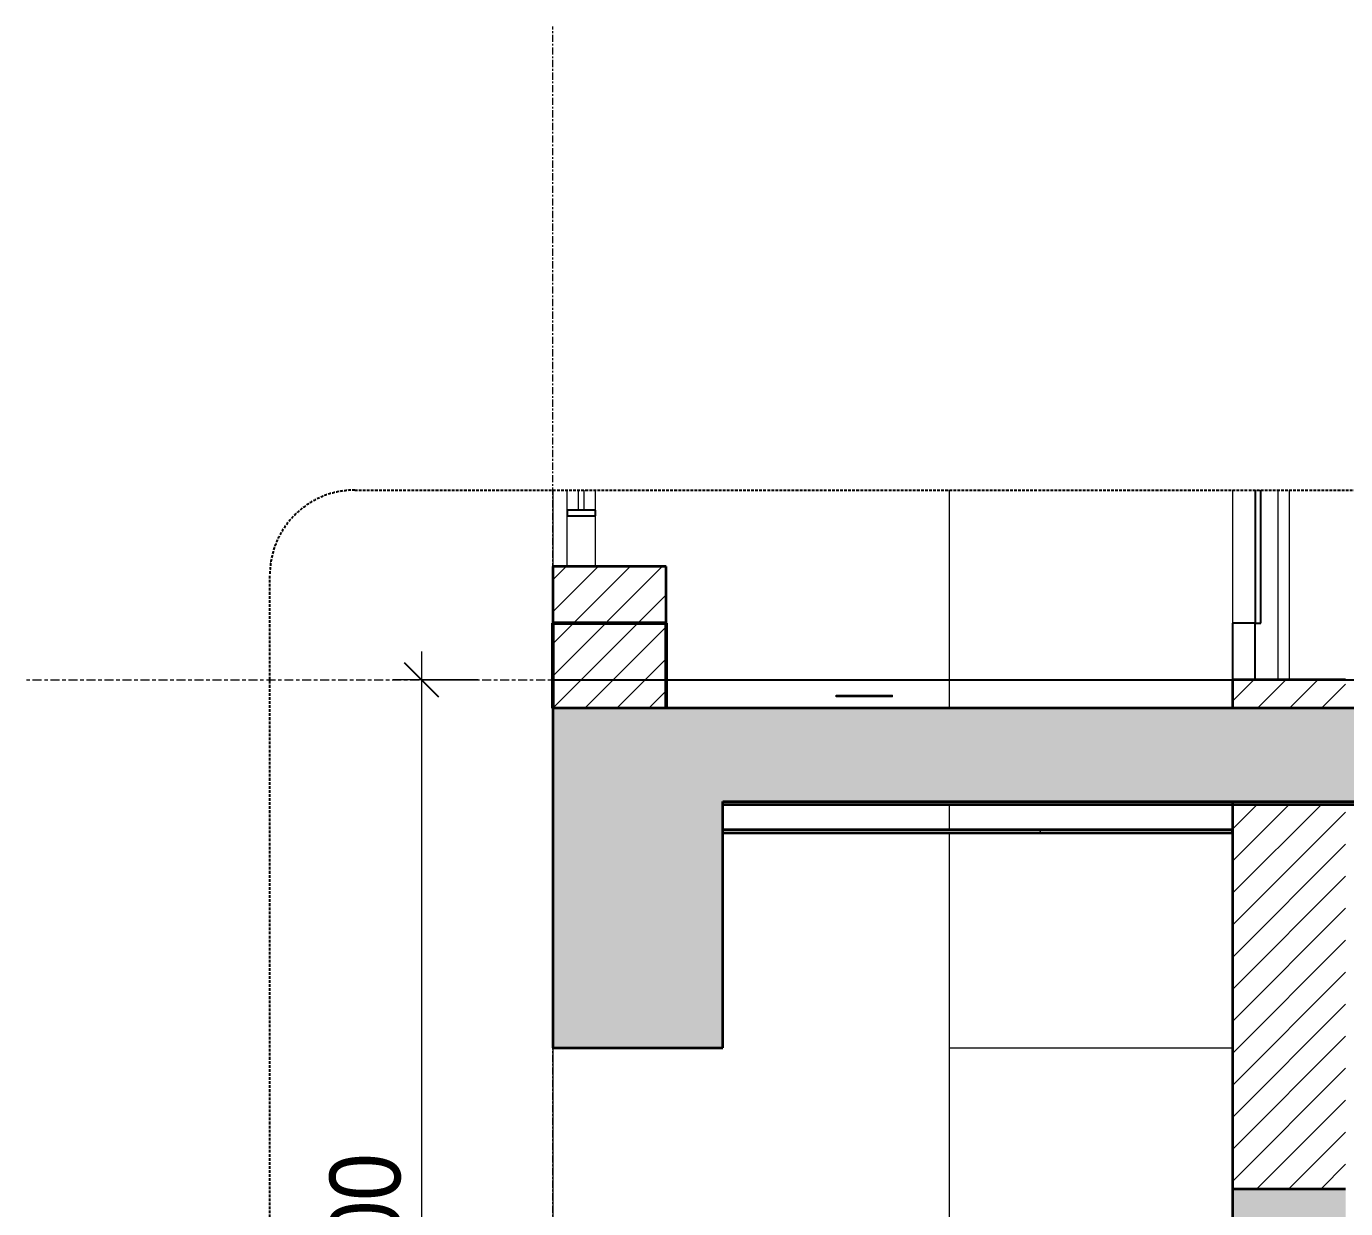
# Model space of a CAD drawing. Header units: millimetres. Extents: x 31499 to 223976, y 3719 to 80291.
# Drawn here: x 46543 to 48873, y 8066 to 10155 of the extents above; entities that cross this region are included whole.
import ezdxf

# ---------------------------------------------------------------- set-up
doc = ezdxf.new("R2010")
doc.units = ezdxf.units.MM
for name, pattern in [('Centre', [31.75, 6.35, -4.7625, 15.875, -4.7625]), ('Grid Line', [22.225, 12.7, -3.175, 3.175, -3.175]), ('Hidden', [7.14375, 4.7625, -2.38125]), ('IMPORT-CENTER _2_', [40.64, 25.4, -5.08, 5.08, -5.08])]:
    doc.linetypes.add(name, pattern=pattern)
for name, color, linetype, lineweight in [('0-4', 130, 'Continuous', 5), ('A-ANNO-DIMS', 211, 'Continuous', 9), ('A-ANNO-DIMS-50', 211, 'Continuous', 9), ('A-CLNG-1', 250, 'Continuous', 35), ('A-CLNG-PATT-1', 7, 'Continuous', 18), ('A-DETL-GENF', 92, 'Continuous', 18), ('A-DETL-GENF-4', 92, 'Hidden', 25), ('A-DETL-GENF-5', 9, 'Continuous', 18), ('A-DETL-MEDM', 33, 'Continuous', 35), ('A-DOOR', 31, 'Continuous', 18), ('A-DOOR-4', 31, 'Continuous', 25), ('A-DOOR-FRAM-1', 31, 'Continuous', 18), ('A-DOOR-GLAZ', 31, 'Continuous', 25), ('A-FLOR-FNSH-1', 250, 'Continuous', 35), ('A-FLOR-HRAL', 11, 'Continuous', 18), ('A-FLOR-HRAL-5', 11, 'Continuous', 25), ('A-FLOR-LEVL-2', 51, 'Centre', 9), ('A-FLOR-PATT-1', 253, 'Continuous', 18), ('A-WALL-5', 250, 'Continuous', 35), ('A-WALL-PATT-2', 111, 'Continuous', 18), ('G-IMPT', 8, 'Continuous', 18), ('G-IMPT-3', 8, 'IMPORT-CENTER _2_', 18), ('M-EQPM', 50, 'Continuous', 18), ('M-EQPM-1', 50, 'Continuous', 25), ('M-EQPM-2', 7, 'Continuous', 18), ('S-BEAM-2', 7, 'Continuous', 18), ('S-BEAM-3', 130, 'Continuous', 50), ('S-COLS-10', 7, 'Continuous', 18), ('S-GRID-1', 1, 'Grid Line', 9)]:
    doc.layers.add(name, color=color, linetype=linetype, lineweight=lineweight)
doc.styles.add('UTM Avo', font='', dxfattribs={"width": 0.9, "height": 125})
doc.styles.get('UTM Avo').set_extended_font_data('UTM Avo')
doc.dimstyles.new('1_Dim_chi_tiet_2_5', dxfattribs={"dimscale": 304.8, "dimtxt": 124.912619, "dimasz": 0.19685, "dimexe": 0.164042, "dimexo": 0.0625, "dimgap": 0.016404, "dimtad": 1, "dimdec": 0, "dimrnd": 5, "dimzin": 0, "dimdsep": 46, "dimtxsty": 'UTM Avo', "dimblk1": 'OBLIQUE', "dimblk2": 'OBLIQUE', "dimsah": 1, "dimcen": 0.09, "dimdle": 0.164042, "dimazin": 0, "dimtfac": 1, "dimtdec": 4, "dimtix": 1, "dimtmove": 0, "dimatfit": 3, "dimfxl": 0.328084, "dimfxlon": 1, "dimtvp": 1, "dimtolj": 1, "dimtzin": 0, "dimarcsym": 2})
pattern_1 = [(50, (37692.33, 15875), (364.368, -31.878), [38.1, -419.1]), (355, (37692.33, 15875), (-70.486, 382.113), [30.48, -335.28]), (100.451, (37722.7, 15872.34), (293.885, 350.233), [32.38, -356.18]), (46.184, (37692.33, 15976.6), (542.158, -84.086), [57.15, -628.65]), (96.636, (37737.5, 15969.6), (474.805, 494.855), [48.57, -534.27]), (351.184, (37692.33, 15976.6), (474.81, 494.85), [45.72, -502.92]), (21, (37743.13, 15951.2), (303.228, -204.53), [38.1, -419.1]), (326, (37743.13, 15951.2), (123.604, 368.376), [30.48, -335.28]), (71.451, (37768.4, 15934.16), (426.834, 163.843), [32.38, -356.18]), (37.5, (37692.33, 15875), (6.1766, 169.1102), [3.353, -327.863, 3.353, -337.007, -336.55]), (37.5, (37692.33, 15875), (6.1766, 169.1102), [-671.576, 3.353, -333.197]), (7.5, (37692.33, 15875), (133.639, 200.3615), [3.353, -190.703, 3.353, -320.243, -128.27]), (7.5, (37692.33, 15875), (133.639, 200.3615), [-517.652, 3.353, -124.917]), (327.5, (37579.05, 15875), (271.1818, -11.4584), [3.353, -123.647, 3.353, -392.887, -525.78]), (327.5, (37579.05, 15875), (271.1818, -11.4584), [-523.24, 3.353, -522.427]), (317.5, (37528.25, 15875), (296.2585, 50.853), [3.353, -161.747, 3.353, -259.791, -373.38]), (317.5, (37528.25, 15875), (296.2585, 50.853), [-428.244, 3.353, -370.027]), (45, (37692.33, 15875), (-125.7236, 125.7236), []), (45, (37692.33, 16065.5), (-125.7236, 125.7236), [])]
pattern_2 = [(45, (51512.36, 15875), (-28.28427, 28.28427), [])]

# ---------------------------------------------------------------- blocks, each defined once
blk = doc.blocks.new('NCV_TKTC_KET CAU_rvt-2-TKCS_CĂN HỘ LOẠI 2A - MẶT CẮT 1')
at = {"layer": 'A-FLOR-PATT-1'}
h = blk.add_hatch(dxfattribs=at)
h.set_pattern_fill('FP_3', color=256, style=0, pattern_type=2)
h.set_pattern_definition(pattern_1)
h.paths.add_polyline_path([(37683.7, 8780), (37952.6, 8780), (37952.6, 8785), (33952.6, 8785), (33952.6, 8780), (37014.5, 8780)])
h.paths.add_polyline_path([(39952.6, 8780), (42052.6, 8780), (42052.6, 8785), (38252.6, 8785), (38252.6, 8780), (38353, 8780)])
h = blk.add_hatch(dxfattribs=at)
h.set_pattern_fill('FP_3', color=256, style=0, pattern_type=2)
h.set_pattern_definition(pattern_1)
h.paths.add_polyline_path([(37683.7, 8780), (37952.6, 8780), (37952.6, 8785), (33952.6, 8785), (33952.6, 8780), (37014.5, 8780)])
h.paths.add_polyline_path([(39952.6, 8780), (42052.6, 8780), (42052.6, 8785), (38252.6, 8785), (38252.6, 8780), (38353, 8780)])
at = {"layer": 'A-FLOR-FNSH-1'}
blk.add_line((33952.6, 8780), (37952.6, 8780), dxfattribs=at)
at = {"layer": 'S-BEAM-2'}
for p, q in [((34352.6, 8780), (34352.6, 8735)), ((34352.6, 8730), (34352.6, 8350)), ((34352.6, 8350), (34852.6, 8350))]:
    blk.add_line(p, q, dxfattribs=at)
at = {"layer": 'S-BEAM-3'}
for p, q in [((33852.6, 9100), (33652.6, 9100)), ((33652.6, 9100), (33652.6, 8950)), ((33852.6, 8950), (33852.6, 9100))]:
    blk.add_line(p, q, dxfattribs=at)
at = {"layer": 'S-COLS-10'}
for p, q in [((33652.6, 9335.2), (33652.6, 9200)), ((34352.6, 9335.2), (34352.6, 8950)), ((34352.6, 8780), (34352.6, 8735)), ((34352.6, 8730), (34352.6, 5550)), ((33652.6, 8350), (33652.6, 5800))]:
    blk.add_line(p, q, dxfattribs=at)
blk = doc.blocks.new('NCV_TKTC_TANG 2_rvt-2-TKCS_CĂN HỘ LOẠI 2A - MẶT CẮT 1')
at = {"layer": 'A-CLNG-PATT-1'}
h = blk.add_hatch(dxfattribs=at)
h.set_pattern_fill('FP_5', color=256, style=0, pattern_type=2)
h.set_pattern_definition([(0, (37692.33, 15875), (406.4, 101.6), [16.764, -288.036, 16.764, -288.036, -1625.6]), (0, (37692.33, 15875), (406.4, 101.6), [-609.6, 16.764, -592.836, 16.764, -288.036, -711.2]), (0, (37692.33, 15875), (406.4, 101.6), [-1524, 16.764, -186.436, 16.764, -491.236]), (120, (37844.73, 15925.8), (-291.1882, 301.1527), [16.764, -288.036, 16.764, -288.036, -1625.6]), (120, (37844.73, 15925.8), (-291.1882, 301.1527), [-609.6, 16.764, -592.836, 16.764, -288.036, -711.2]), (120, (37844.73, 15925.8), (-291.1882, 301.1527), [-1524, 16.764, -186.436, 16.764, -491.236]), (240, (37895.53, 16129), (-115.2118, -402.7527), [16.764, -288.036, 16.764, -288.036, -1625.6]), (240, (37895.53, 16129), (-115.2118, -402.7527), [-609.6, 16.764, -592.836, 16.764, -288.036, -711.2]), (240, (37895.53, 16129), (-115.2118, -402.7527), [-1524, 16.764, -186.436, 16.764, -491.236])])
h.paths.add_polyline_path([(34337.5, 8730), (34852.6, 8730), (34852.6, 8735), (33952.6, 8735), (33952.6, 8730), (34170.2, 8730)])
at = {"layer": 'A-CLNG-1'}
for p, q in [((34852.6, 8735), (33952.6, 8735)), ((33952.6, 8730), (34852.6, 8730)), ((34852.6, 8730), (34852.6, 8735))]:
    blk.add_line(p, q, dxfattribs=at)
blk = doc.blocks.new('THU NUOC - THU NUOC-455054-TKCS_CĂN HỘ LOẠI 2A - MẶT CẮT 1')
at = {"layer": 'M-EQPM-2'}
for p, q in [((34152.564287, 8973.175), (34252.564287, 8973.175)), ((34152.564287, 8970), (34152.564287, 8973.175)), ((34252.564287, 8970), (34252.564287, 8973.175)), ((34252.564287, 8970), (34152.564287, 8970))]:
    blk.add_line(p, q, dxfattribs=at)
blk = doc.blocks.new('NCV_TKTC_TANG 3 - 4_rvt-3-TKCS_CĂN HỘ LOẠI 2A - MẶT CẮT 1')
at = {"layer": 'M-EQPM'}
blk.add_blockref('THU NUOC - THU NUOC-455054-TKCS_CĂN HỘ LOẠI 2A - MẶT CẮT 1', (0, 0), dxfattribs=at)
blk = doc.blocks.new('Railing - 50 x 10mm-V33-TKCS_CĂN HỘ LOẠI 2A - MẶT CẮT 1')
at = {"layer": 'A-FLOR-HRAL'}
for p, q in [((33677.6, 9300), (33677.6, 9335.2)), ((33727.6, 9300), (33727.6, 9335.2)), ((33677.6, 9200), (33677.6, 9290)), ((33727.6, 9200), (33727.6, 9290))]:
    blk.add_line(p, q, dxfattribs=at)
blk = doc.blocks.new('Railing - 10mm-V34-TKCS_CĂN HỘ LOẠI 2A - MẶT CẮT 1')
at = {"layer": 'A-FLOR-HRAL'}
for p, q in [((33697.6, 9300), (33697.6, 9335.2)), ((33707.6, 9300), (33707.6, 9335.2))]:
    blk.add_line(p, q, dxfattribs=at)
blk = doc.blocks.new('Railing - Railing-3235328-TKCS_CĂN HỘ LOẠI 2A - MẶT CẮT 1')
at = {"layer": 'A-FLOR-HRAL-5'}
for p, q in [((33727.564287, 9300), (33677.564287, 9300)), ((33677.564287, 9300), (33677.564287, 9290)), ((33727.564287, 9290), (33727.564287, 9300)), ((33677.564287, 9290), (33727.564287, 9290))]:
    blk.add_line(p, q, dxfattribs=at)
for name in ['Railing - 50 x 10mm-V33-TKCS_CĂN HỘ LOẠI 2A - MẶT CẮT 1', 'Railing - 10mm-V34-TKCS_CĂN HỘ LOẠI 2A - MẶT CẮT 1']:
    blk.add_blockref(name, (0, 0))
blk = doc.blocks.new('DEG_02-DEG_03 - DEG_02-2500x2400mm-CỬA ĐI 02 CÁNH TRƯỢT-V35-TKCS_CĂN HỘ LOẠI 2A - MẶT CẮT 1')
at = {"layer": 'A-DOOR'}
for p, q in [((34852.6, 9335.2), (34852.6, 9100)), ((34932.6, 9335.2), (34932.6, 9000))]:
    blk.add_line(p, q, dxfattribs=at)
at = {"layer": 'A-DOOR-4'}
for p, q in [((34892.6, 9100), (34852.6, 9100)), ((34852.6, 9100), (34852.6, 9000)), ((34892.6, 9000), (34892.6, 9100)), ((34852.6, 9000), (34892.6, 9000))]:
    blk.add_line(p, q, dxfattribs=at)
at = {"layer": 'A-DOOR-FRAM-1'}
blk.add_line((34952.6, 9335.2), (34952.6, 9000), dxfattribs=at)
at = {"layer": 'A-DOOR-GLAZ'}
for p, q in [((34892.6, 9335.2), (34892.6, 9100)), ((34902.6, 9100), (34902.6, 9335.2)), ((34892.6, 9100), (34902.6, 9100))]:
    blk.add_line(p, q, dxfattribs=at)
blk = doc.blocks.new('TKTC_XREF_251221_MB TANG 2-7 - TKTC_XREF_260130_MB TANG 2-5_dwg_$cc-4746808-TKCS_CĂN HỘ LOẠI 2A - MẶT CẮT 1')
at = {"layer": 'G-IMPT-3'}
for p, q in [((34697.1, 5600), (34850.1, 5600)), ((34773.6, 5600), (34773.6, 5600))]:
    blk.add_line(p, q, dxfattribs=at)
at = {"layer": 'M-EQPM'}
for p, q in [((34773.6, 5600), (34716.7, 5600)), ((34716.7, 5600), (34830.4, 5600)), ((34827.6, 5600), (34719.5, 5600)), ((34719.5, 5600), (34773.6, 5600)), ((34773.6, 5600), (34827.6, 5600)), ((34830.4, 5600), (34773.6, 5600))]:
    blk.add_line(p, q, dxfattribs=at)
blk = doc.blocks.new('TKTC_XREF_251221_MB TANG 2-7 - TKTC_XREF_260130_MB TANG 2-5_dwg_CUM U_DN100-4746796-TKCS_CĂN HỘ LOẠI 2A - MẶT CẮT 1')
at = {"layer": 'G-IMPT'}
for p, q in [((34703.9, 5600), (34702, 5600)), ((34702, 5600), (34717.3, 5600)), ((34703.9, 5600), (34706.7, 5600)), ((34715.4, 5600), (34703.9, 5600)), ((34705.3, 5600), (34713.9, 5600)), ((34843.3, 5600), (34705.6, 5600)), ((34706.7, 5600), (34712.5, 5600)), ((34707.1, 5600), (34708, 5600)), ((34707.1, 5600), (34712.2, 5600)), ((34708, 5600), (34711.2, 5600)), ((34708, 5600), (34711.2, 5600)), ((34708, 5600), (34711.2, 5600)), ((34711.2, 5600), (34712.2, 5600)), ((34712.5, 5600), (34715.4, 5600)), ((34835.3, 5600), (34713.6, 5600)), ((34713.6, 5600), (34717.6, 5600)), ((34717.3, 5600), (34715.4, 5600)), ((34831.3, 5600), (34717.6, 5600)), ((34835.3, 5600), (34831.3, 5600)), ((34833.5, 5600), (34831.6, 5600)), ((34831.6, 5600), (34847, 5600)), ((34833.5, 5600), (34836.4, 5600)), ((34845, 5600), (34833.5, 5600)), ((34835, 5600), (34843.6, 5600)), ((34836.4, 5600), (34842.2, 5600)), ((34836.7, 5600), (34837.7, 5600)), ((34836.7, 5600), (34841.8, 5600)), ((34837.7, 5600), (34840.9, 5600)), ((34837.7, 5600), (34840.9, 5600)), ((34837.7, 5600), (34840.9, 5600)), ((34840.9, 5600), (34841.8, 5600)), ((34842.2, 5600), (34845, 5600)), ((34847, 5600), (34845, 5600))]:
    blk.add_line(p, q, dxfattribs=at)
blk = doc.blocks.new('TKTC_XREF_251221_MB TANG 2-7 - TKTC_XREF_260130_MB TANG 2-5_dwg_$cc-V15-TKCS_CĂN HỘ LOẠI 2A - MẶT CẮT 1')
at = {"layer": 'G-IMPT-3'}
for p, q in [((34661.3, 5600), (34814.3, 5600)), ((34737.8, 5600), (34737.8, 5600))]:
    blk.add_line(p, q, dxfattribs=at)
at = {"layer": 'M-EQPM'}
for p, q in [((34737.8, 5600), (34683.7, 5600)), ((34683.7, 5600), (34737.8, 5600)), ((34737.8, 5600), (34725.2, 5600)), ((34725.2, 5600), (34737.8, 5600)), ((34737.8, 5600), (34750.3, 5600)), ((34750.3, 5600), (34737.8, 5600)), ((34794.6, 5600), (34794.6, 5600))]:
    blk.add_line(p, q, dxfattribs=at)
blk = doc.blocks.new('TKTC_XREF_251221_MB TANG 2-7 - TKTC_XREF_260130_MB TANG 2-5_dwg_CUM U_DN100-V16-TKCS_CĂN HỘ LOẠI 2A - MẶT CẮT 1')
at = {"layer": 'G-IMPT'}
for p, q in [((34737.8, 5600), (34670.7, 5600)), ((34670.7, 5600), (34737.8, 5600)), ((34737.8, 5600), (34678.4, 5600)), ((34678.4, 5600), (34737.8, 5600)), ((34737.8, 5600), (34737.8, 5600)), ((34802.6, 5600), (34737.8, 5600)), ((34802.6, 5600), (34737.8, 5600)), ((34802.6, 5600), (34737.8, 5600)), ((34802.6, 5600), (34737.8, 5600)), ((34804.5, 5600), (34802.6, 5600)), ((34802.6, 5600), (34804.5, 5600)), ((34804.5, 5600), (34802.6, 5600)), ((34802.6, 5600), (34804.5, 5600)), ((34809.3, 5600), (34804.5, 5600)), ((34804.5, 5600), (34809.3, 5600)), ((34804.5, 5600), (34809.3, 5600)), ((34804.5, 5600), (34809.3, 5600)), ((34809.3, 5600), (34804.5, 5600)), ((34804.5, 5600), (34809.3, 5600)), ((34804.5, 5600), (34809.3, 5600)), ((34804.5, 5600), (34809.3, 5600)), ((34809.3, 5600), (34809.3, 5600)), ((34809.3, 5600), (34809.3, 5600)), ((34810.3, 5600), (34815.7, 5600)), ((34815.7, 5600), (34810.3, 5600)), ((34810.3, 5600), (34815.7, 5600)), ((34815.7, 5600), (34810.3, 5600)), ((34816.7, 5600), (34815.7, 5600)), ((34815.7, 5600), (34816.7, 5600)), ((34816.7, 5600), (34815.7, 5600)), ((34815.7, 5600), (34816.7, 5600))]:
    blk.add_line(p, q, dxfattribs=at)
blk = doc.blocks.new('TKTC_XREF_251221_MB TANG 2-7 - TKTC_XREF_260130_MB TANG 2-5_dwg_THU NUOC - THU NUOC-444531-TKCS_MB TẦNG 1-4746804-TKCS_CĂN HỘ LOẠI 2A - MẶT CẮT 1')
at = {"layer": 'G-IMPT'}
for p, q in [((34278.6, 5600), (34128.6, 5600)), ((34128.6, 5600), (34278.6, 5600)), ((34253.6, 5600), (34153.6, 5600)), ((34153.6, 5600), (34253.6, 5600)), ((34248.6, 5600), (34158.6, 5600)), ((34158.6, 5600), (34248.6, 5600)), ((34158.6, 5600), (34248.6, 5600)), ((34248.6, 5600), (34158.6, 5600)), ((34171.5, 5600), (34171.5, 5600)), ((34171.5, 5600), (34171.5, 5600)), ((34171.5, 5600), (34171.5, 5600)), ((34171.5, 5600), (34195.6, 5600)), ((34195.6, 5600), (34171.5, 5600)), ((34235.7, 5600), (34171.5, 5600)), ((34171.5, 5600), (34235.7, 5600)), ((34235.7, 5600), (34171.5, 5600)), ((34171.5, 5600), (34235.7, 5600)), ((34183.8, 5600), (34183.8, 5600)), ((34183.8, 5600), (34183.8, 5600)), ((34223.3, 5600), (34183.8, 5600)), ((34183.8, 5600), (34223.3, 5600)), ((34223.3, 5600), (34183.8, 5600)), ((34183.8, 5600), (34223.3, 5600)), ((34193.8, 5600), (34193.8, 5600)), ((34193.8, 5600), (34193.8, 5600)), ((34213.4, 5600), (34193.8, 5600)), ((34193.8, 5600), (34213.4, 5600)), ((34213.4, 5600), (34193.8, 5600)), ((34193.8, 5600), (34213.4, 5600)), ((34235.7, 5600), (34211.6, 5600)), ((34211.6, 5600), (34235.7, 5600)), ((34213.4, 5600), (34213.4, 5600)), ((34213.4, 5600), (34213.4, 5600)), ((34223.3, 5600), (34223.3, 5600)), ((34223.3, 5600), (34223.3, 5600)), ((34235.7, 5600), (34235.7, 5600)), ((34235.7, 5600), (34235.7, 5600)), ((34235.7, 5600), (34235.7, 5600))]:
    blk.add_line(p, q, dxfattribs=at)
blk = doc.blocks.new('TKTC_XREF_251221_MB TANG 2-7 - TKTC_XREF_251221_MB TANG 2-7-V38-TKCS_CĂN HỘ LOẠI 2A - MẶT CẮT 1')
at = {"layer": 'M-EQPM'}
for p, q in [((34653, 9000), (34802.7, 9000)), ((34802.7, 9000), (34653, 9000)), ((34693.9, 9000), (34843.6, 9000)), ((34843.6, 9000), (34693.9, 9000)), ((34701.8, 9000), (34702.1, 9000)), ((34852.2, 9000), (34701.8, 9000)), ((34701.8, 9000), (34702.1, 9000)), ((34852.2, 9000), (34701.8, 9000)), ((34701.8, 9000), (34702.1, 9000)), ((34852.2, 9000), (34701.8, 9000)), ((34701.8, 9000), (34702.1, 9000)), ((34852.2, 9000), (34701.8, 9000)), ((34701.8, 9000), (34702.1, 9000)), ((34852.2, 9000), (34701.8, 9000)), ((34852.4, 9000), (34702, 9000)), ((34702, 9000), (34852.4, 9000)), ((34852.4, 9000), (34702, 9000)), ((34702, 9000), (34852.4, 9000)), ((34852.4, 9000), (34702, 9000)), ((34702, 9000), (34852.4, 9000)), ((34852.4, 9000), (34702, 9000)), ((34702, 9000), (34852.4, 9000)), ((34852.4, 9000), (34702, 9000)), ((34702, 9000), (34852.4, 9000)), ((34702.1, 9000), (34852.6, 9000)), ((34702.1, 9000), (34852.6, 9000)), ((34702.1, 9000), (34852.6, 9000)), ((34702.1, 9000), (34852.6, 9000)), ((34702.1, 9000), (34852.5, 9000)), ((34802.8, 9000), (34852.6, 9000)), ((34852.6, 9000), (34802.8, 9000)), ((34852.6, 9000), (34852.2, 9000)), ((34852.6, 9000), (34852.2, 9000)), ((34852.6, 9000), (34852.2, 9000)), ((34852.6, 9000), (34852.2, 9000)), ((34852.5, 9000), (34852.2, 9000))]:
    blk.add_line(p, q, dxfattribs=at)
at = {"layer": 'M-EQPM-1'}
blk.add_line((33652.6, 9000), (42760.7, 9000), dxfattribs=at)
for name, p in [('TKTC_XREF_251221_MB TANG 2-7 - TKTC_XREF_260130_MB TANG 2-5_dwg_THU NUOC - THU NUOC-444531-TKCS_MB TẦNG 1-4746804-TKCS_CĂN HỘ LOẠI 2A - MẶT CẮT 1', (0, 3400)), ('TKTC_XREF_251221_MB TANG 2-7 - TKTC_XREF_260130_MB TANG 2-5_dwg_THU NUOC - THU NUOC-444531-TKCS_MB TẦNG 1-4746804-TKCS_CĂN HỘ LOẠI 2A - MẶT CẮT 1', (0, 3400)), ('TKTC_XREF_251221_MB TANG 2-7 - TKTC_XREF_260130_MB TANG 2-5_dwg_THU NUOC - THU NUOC-444531-TKCS_MB TẦNG 1-4746804-TKCS_CĂN HỘ LOẠI 2A - MẶT CẮT 1', (0, 3400)), ('TKTC_XREF_251221_MB TANG 2-7 - TKTC_XREF_260130_MB TANG 2-5_dwg_THU NUOC - THU NUOC-444531-TKCS_MB TẦNG 1-4746804-TKCS_CĂN HỘ LOẠI 2A - MẶT CẮT 1', (0, 3400)), ('TKTC_XREF_251221_MB TANG 2-7 - TKTC_XREF_260130_MB TANG 2-5_dwg_THU NUOC - THU NUOC-444531-TKCS_MB TẦNG 1-4746804-TKCS_CĂN HỘ LOẠI 2A - MẶT CẮT 1', (0, 3400)), ('TKTC_XREF_251221_MB TANG 2-7 - TKTC_XREF_260130_MB TANG 2-5_dwg_THU NUOC - THU NUOC-444531-TKCS_MB TẦNG 1-4746804-TKCS_CĂN HỘ LOẠI 2A - MẶT CẮT 1', (0, 3400)), ('TKTC_XREF_251221_MB TANG 2-7 - TKTC_XREF_260130_MB TANG 2-5_dwg_THU NUOC - THU NUOC-444531-TKCS_MB TẦNG 1-4746804-TKCS_CĂN HỘ LOẠI 2A - MẶT CẮT 1', (0, 3400)), ('TKTC_XREF_251221_MB TANG 2-7 - TKTC_XREF_260130_MB TANG 2-5_dwg_$cc-V15-TKCS_CĂN HỘ LOẠI 2A - MẶT CẮT 1', (0, 3400)), ('TKTC_XREF_251221_MB TANG 2-7 - TKTC_XREF_260130_MB TANG 2-5_dwg_CUM U_DN100-V16-TKCS_CĂN HỘ LOẠI 2A - MẶT CẮT 1', (0, 3400)), ('TKTC_XREF_251221_MB TANG 2-7 - TKTC_XREF_260130_MB TANG 2-5_dwg_$cc-4746808-TKCS_CĂN HỘ LOẠI 2A - MẶT CẮT 1', (0, 3400)), ('TKTC_XREF_251221_MB TANG 2-7 - TKTC_XREF_260130_MB TANG 2-5_dwg_$cc-4746808-TKCS_CĂN HỘ LOẠI 2A - MẶT CẮT 1', (0, 3400)), ('TKTC_XREF_251221_MB TANG 2-7 - TKTC_XREF_260130_MB TANG 2-5_dwg_$cc-4746808-TKCS_CĂN HỘ LOẠI 2A - MẶT CẮT 1', (0, 3400)), ('TKTC_XREF_251221_MB TANG 2-7 - TKTC_XREF_260130_MB TANG 2-5_dwg_$cc-4746808-TKCS_CĂN HỘ LOẠI 2A - MẶT CẮT 1', (0, 3400)), ('TKTC_XREF_251221_MB TANG 2-7 - TKTC_XREF_260130_MB TANG 2-5_dwg_$cc-4746808-TKCS_CĂN HỘ LOẠI 2A - MẶT CẮT 1', (0, 3400)), ('TKTC_XREF_251221_MB TANG 2-7 - TKTC_XREF_260130_MB TANG 2-5_dwg_CUM U_DN100-4746796-TKCS_CĂN HỘ LOẠI 2A - MẶT CẮT 1', (0, 3400)), ('TKTC_XREF_251221_MB TANG 2-7 - TKTC_XREF_260130_MB TANG 2-5_dwg_CUM U_DN100-4746796-TKCS_CĂN HỘ LOẠI 2A - MẶT CẮT 1', (0, 3400)), ('TKTC_XREF_251221_MB TANG 2-7 - TKTC_XREF_260130_MB TANG 2-5_dwg_CUM U_DN100-4746796-TKCS_CĂN HỘ LOẠI 2A - MẶT CẮT 1', (0, 3400)), ('TKTC_XREF_251221_MB TANG 2-7 - TKTC_XREF_260130_MB TANG 2-5_dwg_CUM U_DN100-4746796-TKCS_CĂN HỘ LOẠI 2A - MẶT CẮT 1', (0, 3400)), ('TKTC_XREF_251221_MB TANG 2-7 - TKTC_XREF_260130_MB TANG 2-5_dwg_CUM U_DN100-4746796-TKCS_CĂN HỘ LOẠI 2A - MẶT CẮT 1', (0, 3400)), ('TKTC_XREF_251221_MB TANG 2-7 - TKTC_XREF_260130_MB TANG 2-5_dwg_$cc-V15-TKCS_CĂN HỘ LOẠI 2A - MẶT CẮT 1', (40.9, 3400)), ('TKTC_XREF_251221_MB TANG 2-7 - TKTC_XREF_260130_MB TANG 2-5_dwg_CUM U_DN100-V16-TKCS_CĂN HỘ LOẠI 2A - MẶT CẮT 1', (40.9, 3400))]:
    blk.add_blockref(name, p)
blk = doc.blocks.new('BORDER VIEW - BORDER VIEW-3707043-TKCS_CĂN HỘ LOẠI 2A - MẶT CẮT 1')
at = {"layer": 'A-DETL-GENF-4'}
for p, q in [((33302.6, 9335.2), (42610.7, 9335.2)), ((33152.6, 5150), (33152.6, 9185.2))]:
    blk.add_line(p, q, dxfattribs=at)
blk.add_arc((33302.6, 9185.2), 150, 90, 180, dxfattribs=at)
blk = doc.blocks.new('DIMBLOCK63-TKCS_CĂN HỘ LOẠI 2A - MẶT CẮT 1')
at = {"layer": 'A-ANNO-DIMS-50'}
for p, q in [((47240.5, 9050), (47240.5, 7000)), ((47340.5, 9000), (47190.5, 9000)), ((47240.5, 9000), (47340.5, 9000)), ((47340.5, 7000), (47190.5, 7000)), ((47240.5, 7000), (47340.5, 7000))]:
    blk.add_line(p, q, dxfattribs=at)
at = {"layer": 'A-ANNO-DIMS-50', "lineweight": 25}
for p, q in [((47240.5, 9000), (47210.5, 9030)), ((47240.5, 9000), (47270.5, 8970)), ((47240.5, 7000), (47210.5, 7030)), ((47240.5, 7000), (47270.5, 6970))]:
    blk.add_line(p, q, dxfattribs=at)
at = {"layer": 'A-ANNO-DIMS-50', "color": 0, "insert": (47078.1, 7828.8), "char_height": 125, "width": 410.824, "attachment_point": 1, "rotation": 90, "line_spacing_factor": 1.110334, "style": 'UTM Avo'}
blk.add_mtext('2000', dxfattribs=at)
blk = doc.blocks.new('_Oblique')
at = {"color": 0, "linetype": 'ByBlock', "lineweight": -2}
blk.add_line((-0.5, -0.5), (0.5, 0.5), dxfattribs=at)

msp = doc.modelspace()

# ---------------------------------------------------------------- hatches: boundary and pattern name
at = {"layer": 'A-DETL-GENF-5'}
h = msp.add_hatch(dxfattribs=at)
h.set_pattern_fill('FP_3', color=256, style=0, pattern_type=2)
h.set_pattern_definition([(50, (51512.36, 15875), (364.368, -31.878), [38.1, -419.1]), (355, (51512.36, 15875), (-70.486, 382.113), [30.48, -335.28]), (100.451, (51542.72, 15872.34), (293.885, 350.233), [32.38, -356.18]), (46.184, (51512.36, 15976.6), (542.158, -84.086), [57.15, -628.65]), (96.636, (51557.54, 15969.6), (474.805, 494.855), [48.57, -534.27]), (351.184, (51512.36, 15976.6), (474.81, 494.85), [45.72, -502.92]), (21, (51563.16, 15951.2), (303.2285, -204.5305), [38.1, -419.1]), (326, (51563.16, 15951.2), (123.604, 368.376), [30.48, -335.28]), (71.451, (51588.43, 15934.16), (426.834, 163.843), [32.38, -356.18]), (37.5, (51512.36, 15875), (6.1766, 169.1102), [3.353, -327.863, 3.353, -337.007, -336.55]), (37.5, (51512.36, 15875), (6.1766, 169.1102), [-671.576, 3.353, -333.197]), (7.5, (51512.36, 15875), (133.639, 200.3615), [3.353, -190.703, 3.353, -320.243, -128.27]), (7.5, (51512.36, 15875), (133.639, 200.3615), [-517.652, 3.353, -124.917]), (327.5, (51399.07, 15875), (271.1818, -11.4584), [3.353, -123.647, 3.353, -392.887, -525.78]), (327.5, (51399.07, 15875), (271.1818, -11.4584), [-523.24, 3.353, -522.427]), (317.5, (51348.27, 15875), (296.2585, 50.853), [3.353, -161.747, 3.353, -259.791, -373.38]), (317.5, (51348.27, 15875), (296.2585, 50.853), [-428.244, 3.353, -370.027]), (45, (51512.36, 15875), (-125.7236, 125.7236), []), (45, (51512.36, 16065.5), (-125.7236, 125.7236), [])])
h.paths.add_polyline_path([(47472.6, 5000), (47772.7, 5000), (47772.7, 5380), (51772.7, 5380), (51772.7, 5000), (52072.6, 5000), (52072.7, 5380), (55872.7, 5380), (55872.7, 5360), (56272.6, 5360), (56272.7, 5000), (56430.8, 5000), (56469.6, 5005.1), (56472.7, 5006.4), (56472.7, 5360), (56580.8, 5360), (56580.8, 5530), (55872.7, 5530), (55872.7, 5550), (47472.6, 5550), (47472.6, 5201.7)])
h.paths.add_polyline_path([(55672.7, 7800), (55872.7, 7800), (55872.7, 7900), (55672.7, 7900), (55672.7, 7812.1)])
h.paths.add_polyline_path([(48872.6, 8000), (48872.6, 8100), (48672.6, 8100), (48672.6, 8000)])
h.paths.add_polyline_path([(56472.6, 8150), (56472.6, 8760), (56580.8, 8760), (56580.8, 8930), (55872.7, 8930), (55872.7, 8950), (47472.6, 8950), (47472.6, 8350), (47772.7, 8350), (47772.7, 8785), (51772.7, 8785), (51772.7, 8350), (52072.6, 8350), (52072.7, 8785), (55872.7, 8785), (55872.7, 8760), (56272.6, 8760), (56272.6, 8150)])
at = {"layer": 'A-WALL-PATT-2'}
h = msp.add_hatch(dxfattribs=at)
h.set_pattern_fill('FP_8', color=256, style=0, pattern_type=2)
h.set_pattern_definition(pattern_2)
h.paths.add_polyline_path([(47672.6, 8950), (47672.6, 9200), (47472.6, 9200), (47472.6, 8950), (47488.2, 8950)])
h = msp.add_hatch(dxfattribs=at)
h.set_pattern_fill('FP_8', color=256, style=0, pattern_type=2)
h.set_pattern_definition(pattern_2)
h.paths.add_polyline_path([(48752.6, 8950), (48872.6, 8950), (48872.6, 9000), (48672.6, 9000), (48672.6, 8950), (48712.6, 8950)])
h = msp.add_hatch(dxfattribs=at)
h.set_pattern_fill('FP_8', color=256, style=0, pattern_type=2)
h.set_pattern_definition(pattern_2)
h.paths.add_polyline_path([(48872.6, 8100), (48872.6, 8780), (48672.6, 8780), (48672.6, 8100), (48697.6, 8100)])

# ---------------------------------------------------------------- linework, layer by layer
at = {"layer": 'A-DETL-MEDM'}
for p, q in [((55872.7, 8950), (47472.6, 8950)), ((47472.6, 8950), (47472.6, 8350)), ((47772.7, 8350), (47772.7, 8785)), ((47772.7, 8785), (51772.7, 8785)), ((47472.6, 8350), (47772.7, 8350)), ((48872.6, 8100), (48672.6, 8100)), ((48672.6, 8100), (48672.6, 8000))]:
    msp.add_line(p, q, dxfattribs=at)
at = {"layer": 'A-FLOR-LEVL-2'}
msp.add_line((46542.6, 9000), (57297.7, 9000), dxfattribs=at)
at = {"layer": 'A-WALL-5'}
for p, q in [((47672.6, 9200), (47472.6, 9200)), ((47472.6, 9200), (47472.6, 8950)), ((47672.6, 8950), (47672.6, 9200)), ((48872.6, 9000), (48672.6, 9000)), ((48672.6, 9000), (48672.6, 8950)), ((48672.6, 8785), (48672.6, 8100))]:
    msp.add_line(p, q, dxfattribs=at)
at = {"layer": 'S-GRID-1'}
for p, q in [((47472.6, 8904.6), (47472.6, 10154.6)), ((47472.6, 5635.6), (47472.6, 8904.6))]:
    msp.add_line(p, q, dxfattribs=at)

# ---------------------------------------------------------------- block references
at = {"layer": '0-4'}
for name in ['NCV_TKTC_KET CAU_rvt-2-TKCS_CĂN HỘ LOẠI 2A - MẶT CẮT 1', 'NCV_TKTC_TANG 3 - 4_rvt-3-TKCS_CĂN HỘ LOẠI 2A - MẶT CẮT 1', 'NCV_TKTC_TANG 2_rvt-2-TKCS_CĂN HỘ LOẠI 2A - MẶT CẮT 1']:
    msp.add_blockref(name, (13820, 0), dxfattribs=at)
at = {"layer": 'A-DETL-GENF'}
msp.add_blockref('BORDER VIEW - BORDER VIEW-3707043-TKCS_CĂN HỘ LOẠI 2A - MẶT CẮT 1', (13820, 0), dxfattribs=at)
at = {"layer": 'A-DOOR'}
msp.add_blockref('DEG_02-DEG_03 - DEG_02-2500x2400mm-CỬA ĐI 02 CÁNH TRƯỢT-V35-TKCS_CĂN HỘ LOẠI 2A - MẶT CẮT 1', (13820, 0), dxfattribs=at)
at = {"layer": 'A-FLOR-HRAL'}
msp.add_blockref('Railing - Railing-3235328-TKCS_CĂN HỘ LOẠI 2A - MẶT CẮT 1', (13820, 0), dxfattribs=at)
at = {"layer": 'M-EQPM'}
msp.add_blockref('TKTC_XREF_251221_MB TANG 2-7 - TKTC_XREF_251221_MB TANG 2-7-V38-TKCS_CĂN HỘ LOẠI 2A - MẶT CẮT 1', (13820, 0), dxfattribs=at)

# ---------------------------------------------------------------- dimensions: what is measured, and where the dimension line sits
at = {"layer": 'A-ANNO-DIMS'}
dim = msp.add_linear_dim(base=(47240.5, 7000), p1=(47340.5, 9000), p2=(47340.5, 7000), angle=90, dimstyle='1_Dim_chi_tiet_2_5', override={"dimpost": '<>', "dimfxl": 2000}, dxfattribs=at)
dim.commit()
dim.dimension.update_dxf_attribs({"geometry": 'DIMBLOCK63-TKCS_CĂN HỘ LOẠI 2A - MẶT CẮT 1', "text_midpoint": (47170.8, 8000)})

doc.saveas('drawing.dxf')
